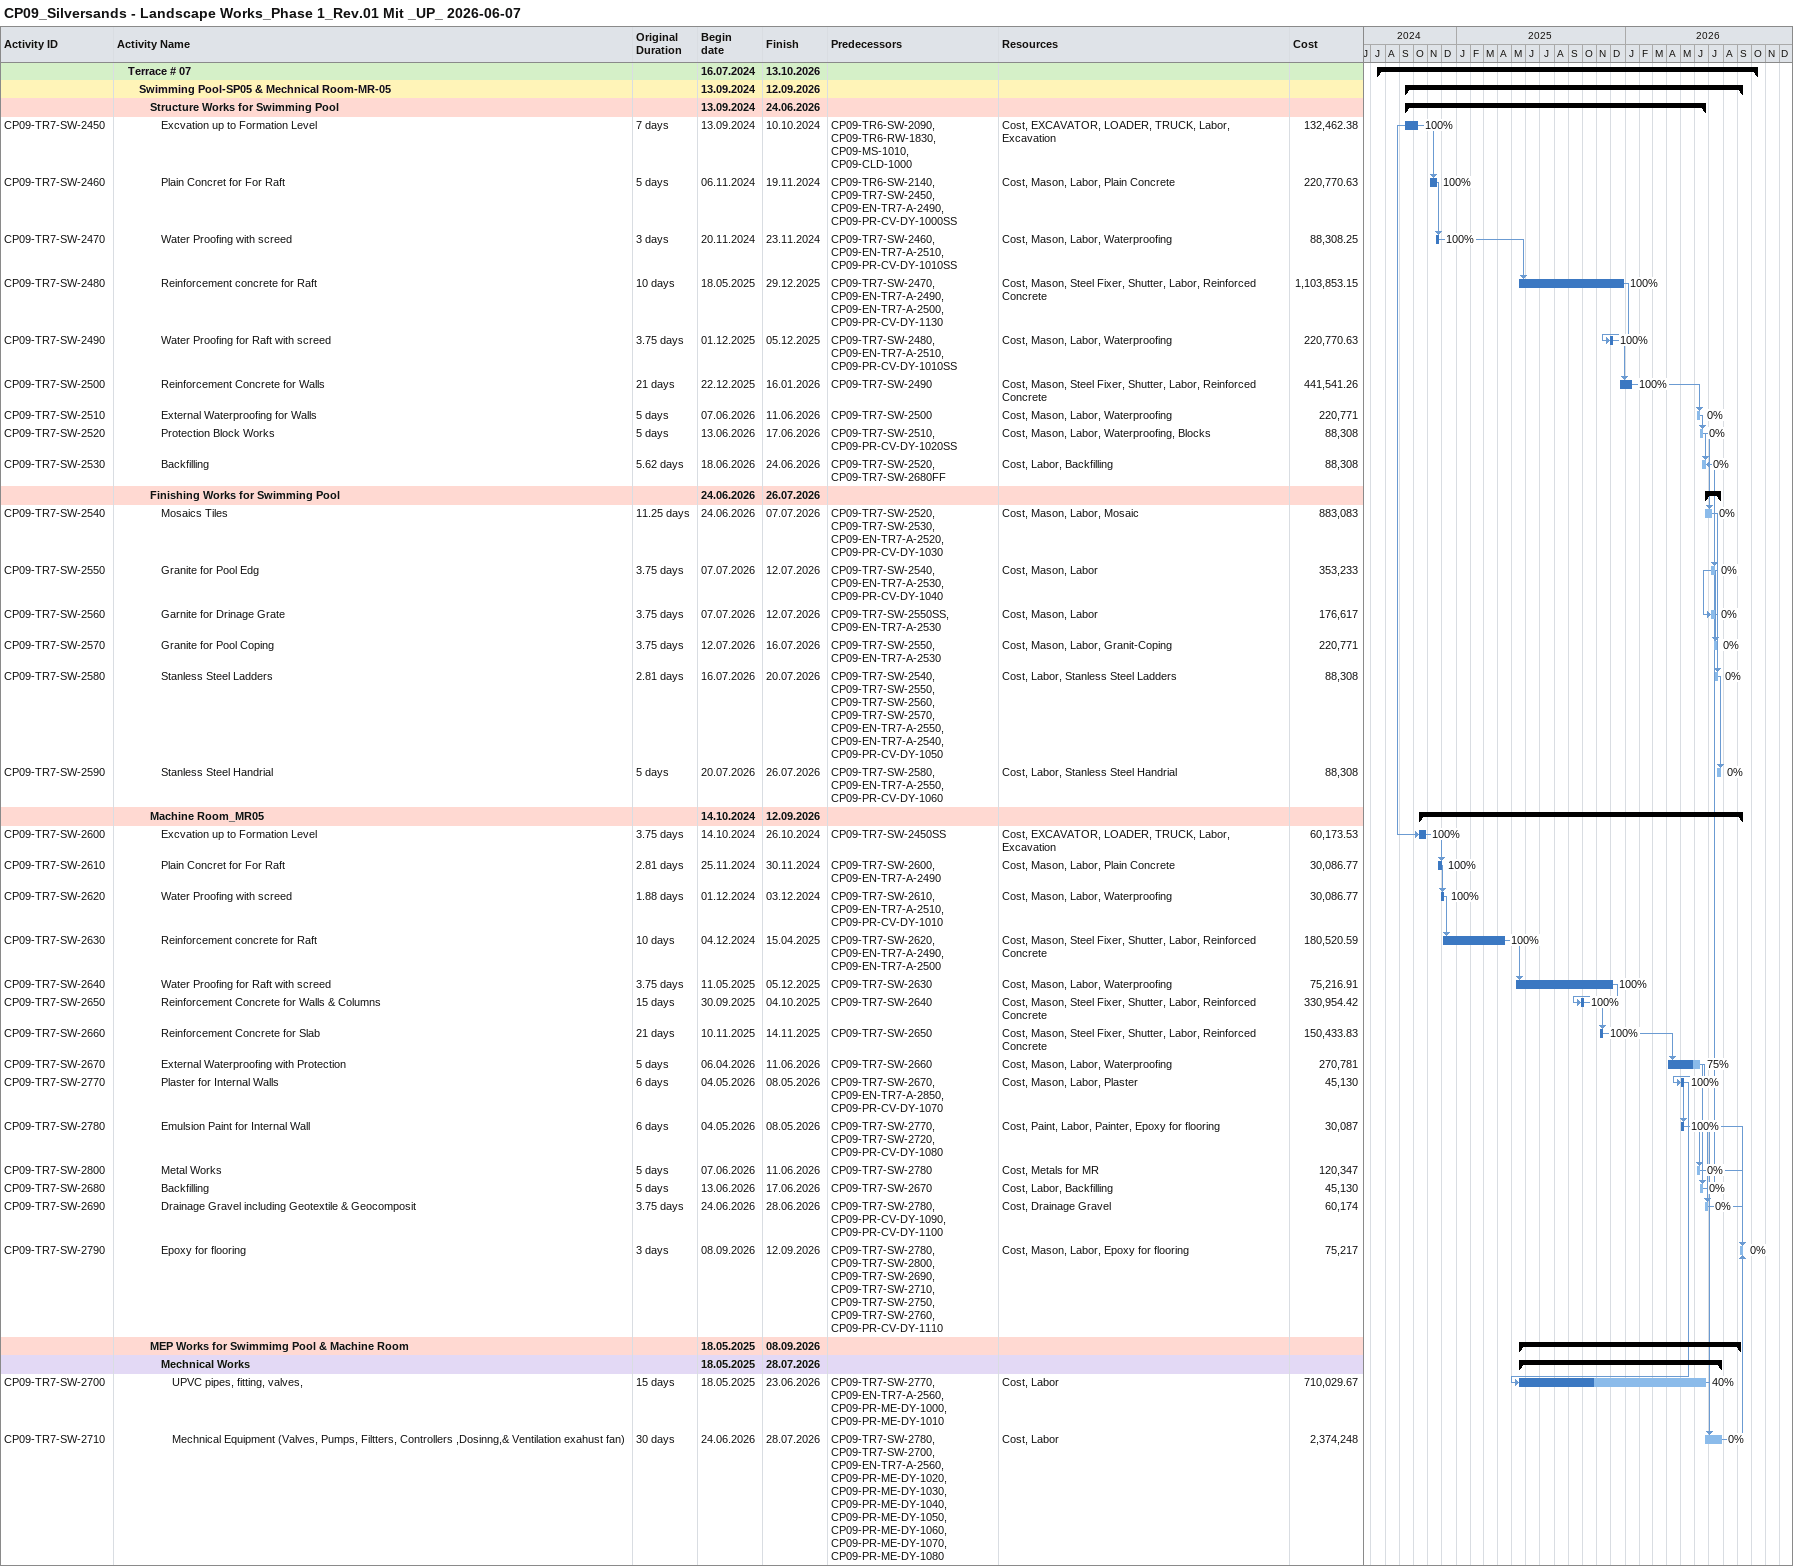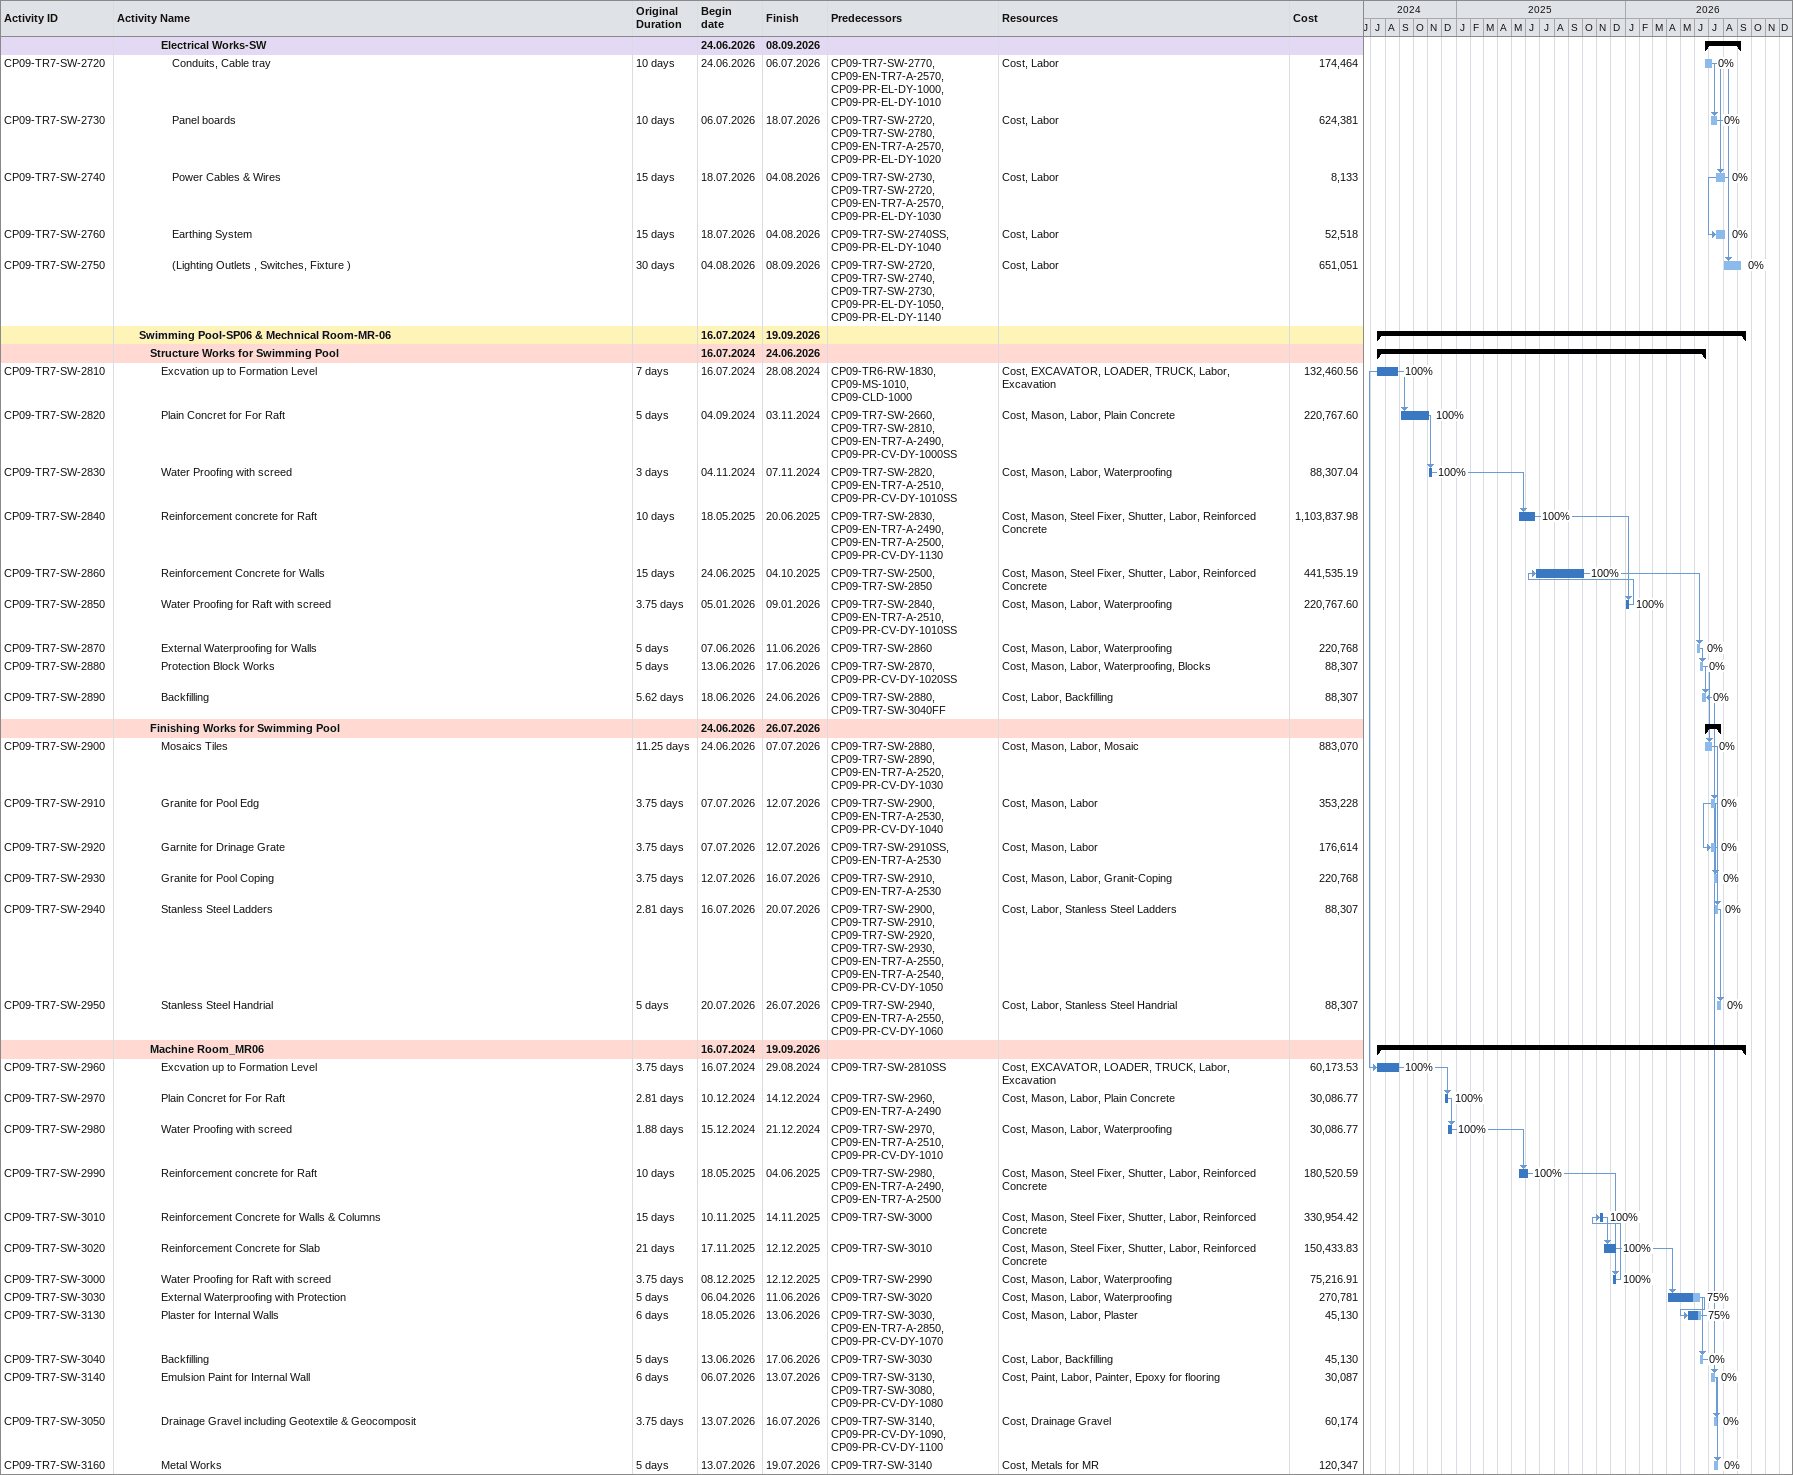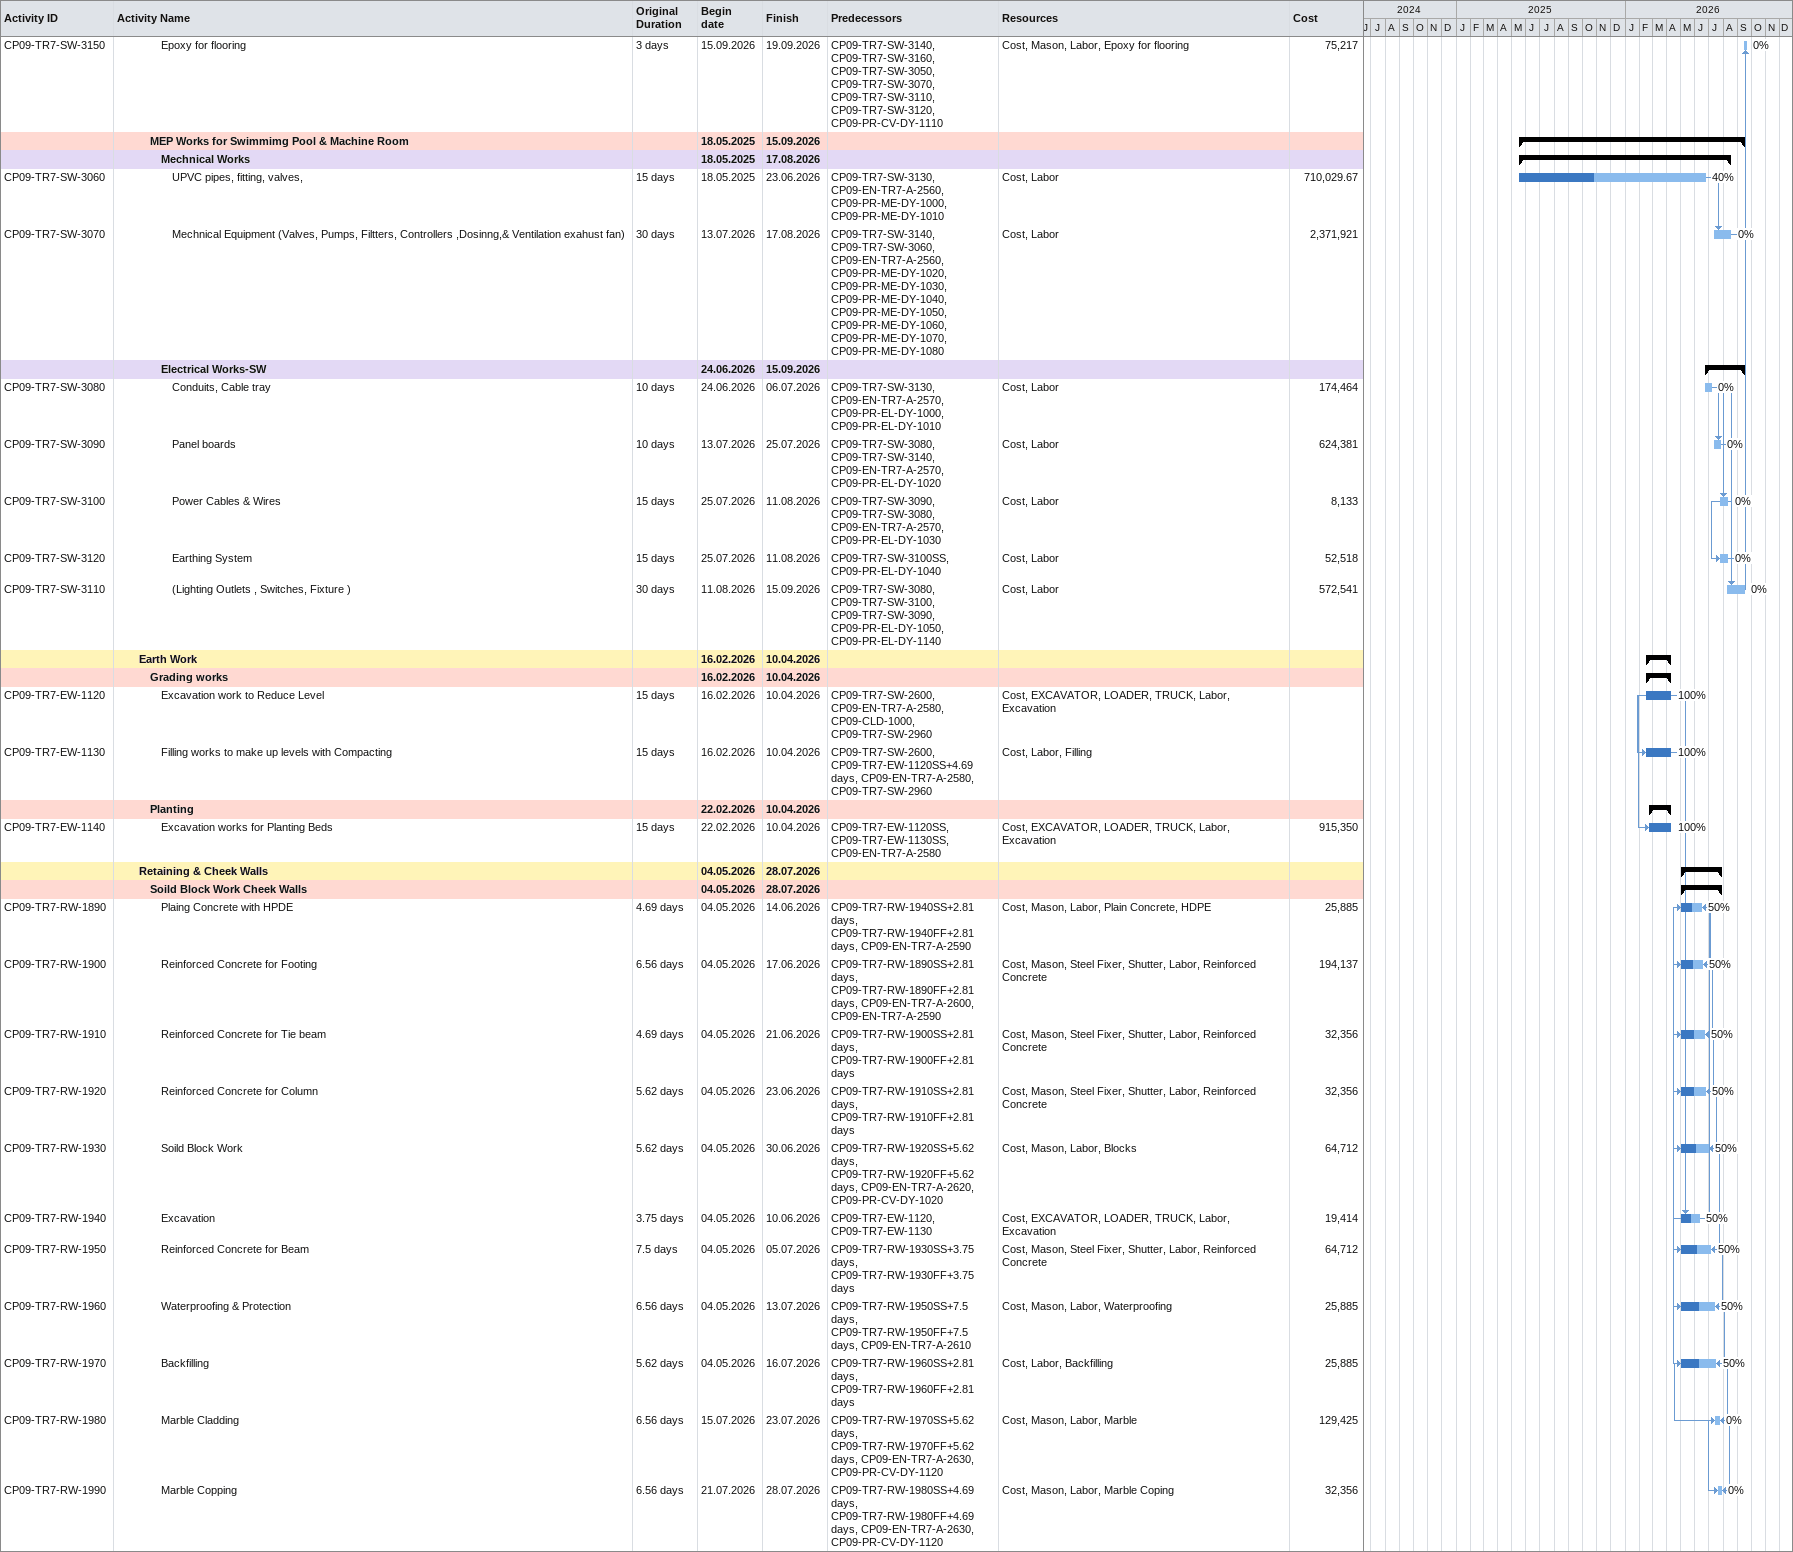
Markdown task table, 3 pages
CP09_Silversands - Landscape Works_Phase 1_Rev.01 Mit _UP_ 2026-06-07

| ID | Level | Task | Original duration | Start | Finish | Predecessors | Resources | % complete | Cost |
|---|---|---|---|---|---|---|---|---|---|
|  | 2 | **Terrace # 07** |  | 2024-07-16 | 2026-10-13 |  |  |  |  |
|  | 3 | **Swimming Pool-SP05 & Mechnical Room-MR-05** |  | 2024-09-13 | 2026-09-12 |  |  |  |  |
|  | 4 | **Structure Works for Swimming Pool** |  | 2024-09-13 | 2026-06-24 |  |  |  |  |
| CP09-TR7-SW-2450 | 5 | Excvation up to Formation Level | 7d | 2024-09-13 | 2024-10-10 | CP09-TR6-SW-2090, CP09-TR6-RW-1830, CP09-MS-1010, CP09-CLD-1000 | Cost, EXCAVATOR, LOADER, TRUCK, Labor, Excavation | 100 | 132462.38 |
| CP09-TR7-SW-2460 | 5 | Plain Concret for For Raft | 5d | 2024-11-06 | 2024-11-19 | CP09-TR6-SW-2140, CP09-TR7-SW-2450, CP09-EN-TR7-A-2490, CP09-PR-CV-DY-1000SS | Cost, Mason, Labor, Plain Concrete | 100 | 220770.63 |
| CP09-TR7-SW-2470 | 5 | Water Proofing with screed | 3d | 2024-11-20 | 2024-11-23 | CP09-TR7-SW-2460, CP09-EN-TR7-A-2510, CP09-PR-CV-DY-1010SS | Cost, Mason, Labor, Waterproofing | 100 | 88308.25 |
| CP09-TR7-SW-2480 | 5 | Reinforcement concrete for Raft | 10d | 2025-05-18 | 2025-12-29 | CP09-TR7-SW-2470, CP09-EN-TR7-A-2490, CP09-EN-TR7-A-2500, CP09-PR-CV-DY-1130 | Cost, Mason, Steel Fixer, Shutter, Labor, Reinforced Concrete | 100 | 1103853.15 |
| CP09-TR7-SW-2490 | 5 | Water Proofing for Raft with screed | 3.75d | 2025-12-01 | 2025-12-05 | CP09-TR7-SW-2480, CP09-EN-TR7-A-2510, CP09-PR-CV-DY-1010SS | Cost, Mason, Labor, Waterproofing | 100 | 220770.63 |
| CP09-TR7-SW-2500 | 5 | Reinforcement Concrete for Walls | 21d | 2025-12-22 | 2026-01-16 | CP09-TR7-SW-2490 | Cost, Mason, Steel Fixer, Shutter, Labor, Reinforced Concrete | 100 | 441541.26 |
| CP09-TR7-SW-2510 | 5 | External Waterproofing for Walls | 5d | 2026-06-07 | 2026-06-11 | CP09-TR7-SW-2500 | Cost, Mason, Labor, Waterproofing | 0 | 220771 |
| CP09-TR7-SW-2520 | 5 | Protection Block Works | 5d | 2026-06-13 | 2026-06-17 | CP09-TR7-SW-2510, CP09-PR-CV-DY-1020SS | Cost, Mason, Labor, Waterproofing, Blocks | 0 | 88308 |
| CP09-TR7-SW-2530 | 5 | Backfilling | 5.62d | 2026-06-18 | 2026-06-24 | CP09-TR7-SW-2520, CP09-TR7-SW-2680FF | Cost, Labor, Backfilling | 0 | 88308 |
|  | 4 | **Finishing Works for Swimming Pool** |  | 2026-06-24 | 2026-07-26 |  |  |  |  |
| CP09-TR7-SW-2540 | 5 | Mosaics Tiles | 11.25d | 2026-06-24 | 2026-07-07 | CP09-TR7-SW-2520, CP09-TR7-SW-2530, CP09-EN-TR7-A-2520, CP09-PR-CV-DY-1030 | Cost, Mason, Labor, Mosaic | 0 | 883083 |
| CP09-TR7-SW-2550 | 5 | Granite for Pool Edg | 3.75d | 2026-07-07 | 2026-07-12 | CP09-TR7-SW-2540, CP09-EN-TR7-A-2530, CP09-PR-CV-DY-1040 | Cost, Mason, Labor | 0 | 353233 |
| CP09-TR7-SW-2560 | 5 | Garnite for Drinage Grate | 3.75d | 2026-07-07 | 2026-07-12 | CP09-TR7-SW-2550SS, CP09-EN-TR7-A-2530 | Cost, Mason, Labor | 0 | 176617 |
| CP09-TR7-SW-2570 | 5 | Granite for Pool Coping | 3.75d | 2026-07-12 | 2026-07-16 | CP09-TR7-SW-2550, CP09-EN-TR7-A-2530 | Cost, Mason, Labor, Granit-Coping | 0 | 220771 |
| CP09-TR7-SW-2580 | 5 | Stanless Steel Ladders | 2.81d | 2026-07-16 | 2026-07-20 | CP09-TR7-SW-2540, CP09-TR7-SW-2550, CP09-TR7-SW-2560, CP09-TR7-SW-2570, CP09-EN-TR7-A-2550, CP09-EN-TR7-A-2540, CP09-PR-CV-DY-1050 | Cost, Labor, Stanless Steel Ladders | 0 | 88308 |
| CP09-TR7-SW-2590 | 5 | Stanless Steel Handrial | 5d | 2026-07-20 | 2026-07-26 | CP09-TR7-SW-2580, CP09-EN-TR7-A-2550, CP09-PR-CV-DY-1060 | Cost, Labor, Stanless Steel Handrial | 0 | 88308 |
|  | 4 | **Machine Room_MR05** |  | 2024-10-14 | 2026-09-12 |  |  |  |  |
| CP09-TR7-SW-2600 | 5 | Excvation up to Formation Level | 3.75d | 2024-10-14 | 2024-10-26 | CP09-TR7-SW-2450SS | Cost, EXCAVATOR, LOADER, TRUCK, Labor, Excavation | 100 | 60173.53 |
| CP09-TR7-SW-2610 | 5 | Plain Concret for For Raft | 2.81d | 2024-11-25 | 2024-11-30 | CP09-TR7-SW-2600, CP09-EN-TR7-A-2490 | Cost, Mason, Labor, Plain Concrete | 100 | 30086.77 |
| CP09-TR7-SW-2620 | 5 | Water Proofing with screed | 1.88d | 2024-12-01 | 2024-12-03 | CP09-TR7-SW-2610, CP09-EN-TR7-A-2510, CP09-PR-CV-DY-1010 | Cost, Mason, Labor, Waterproofing | 100 | 30086.77 |
| CP09-TR7-SW-2630 | 5 | Reinforcement concrete for Raft | 10d | 2024-12-04 | 2025-04-15 | CP09-TR7-SW-2620, CP09-EN-TR7-A-2490, CP09-EN-TR7-A-2500 | Cost, Mason, Steel Fixer, Shutter, Labor, Reinforced Concrete | 100 | 180520.59 |
| CP09-TR7-SW-2640 | 5 | Water Proofing for Raft with screed | 3.75d | 2025-05-11 | 2025-12-05 | CP09-TR7-SW-2630 | Cost, Mason, Labor, Waterproofing | 100 | 75216.91 |
| CP09-TR7-SW-2650 | 5 | Reinforcement Concrete for Walls & Columns | 15d | 2025-09-30 | 2025-10-04 | CP09-TR7-SW-2640 | Cost, Mason, Steel Fixer, Shutter, Labor, Reinforced Concrete | 100 | 330954.42 |
| CP09-TR7-SW-2660 | 5 | Reinforcement Concrete for Slab | 21d | 2025-11-10 | 2025-11-14 | CP09-TR7-SW-2650 | Cost, Mason, Steel Fixer, Shutter, Labor, Reinforced Concrete | 100 | 150433.83 |
| CP09-TR7-SW-2670 | 5 | External Waterproofing with Protection | 5d | 2026-04-06 | 2026-06-11 | CP09-TR7-SW-2660 | Cost, Mason, Labor, Waterproofing | 75 | 270781 |
| CP09-TR7-SW-2770 | 5 | Plaster for Internal Walls | 6d | 2026-05-04 | 2026-05-08 | CP09-TR7-SW-2670, CP09-EN-TR7-A-2850, CP09-PR-CV-DY-1070 | Cost, Mason, Labor, Plaster | 100 | 45130 |
| CP09-TR7-SW-2780 | 5 | Emulsion Paint for Internal Wall | 6d | 2026-05-04 | 2026-05-08 | CP09-TR7-SW-2770, CP09-TR7-SW-2720, CP09-PR-CV-DY-1080 | Cost, Paint, Labor, Painter, Epoxy for flooring | 100 | 30087 |
| CP09-TR7-SW-2800 | 5 | Metal Works | 5d | 2026-06-07 | 2026-06-11 | CP09-TR7-SW-2780 | Cost, Metals for MR | 0 | 120347 |
| CP09-TR7-SW-2680 | 5 | Backfilling | 5d | 2026-06-13 | 2026-06-17 | CP09-TR7-SW-2670 | Cost, Labor, Backfilling | 0 | 45130 |
| CP09-TR7-SW-2690 | 5 | Drainage Gravel including Geotextile & Geocomposit | 3.75d | 2026-06-24 | 2026-06-28 | CP09-TR7-SW-2780, CP09-PR-CV-DY-1090, CP09-PR-CV-DY-1100 | Cost, Drainage Gravel | 0 | 60174 |
| CP09-TR7-SW-2790 | 5 | Epoxy for flooring | 3d | 2026-09-08 | 2026-09-12 | CP09-TR7-SW-2780, CP09-TR7-SW-2800, CP09-TR7-SW-2690, CP09-TR7-SW-2710, CP09-TR7-SW-2750, CP09-TR7-SW-2760, CP09-PR-CV-DY-1110 | Cost, Mason, Labor, Epoxy for flooring | 0 | 75217 |
|  | 4 | **MEP Works for Swimmimg Pool & Machine Room** |  | 2025-05-18 | 2026-09-08 |  |  |  |  |
|  | 5 | **Mechnical Works** |  | 2025-05-18 | 2026-07-28 |  |  |  |  |
| CP09-TR7-SW-2700 | 6 | UPVC pipes, fitting, valves, | 15d | 2025-05-18 | 2026-06-23 | CP09-TR7-SW-2770, CP09-EN-TR7-A-2560, CP09-PR-ME-DY-1000, CP09-PR-ME-DY-1010 | Cost, Labor | 40 | 710029.67 |
| CP09-TR7-SW-2710 | 6 | Mechnical Equipment (Valves, Pumps, Filtters, Controllers ,Dosinng,& Ventilation exahust fan) | 30d | 2026-06-24 | 2026-07-28 | CP09-TR7-SW-2780, CP09-TR7-SW-2700, CP09-EN-TR7-A-2560, CP09-PR-ME-DY-1020, CP09-PR-ME-DY-1030, CP09-PR-ME-DY-1040, CP09-PR-ME-DY-1050, CP09-PR-ME-DY-1060, CP09-PR-ME-DY-1070, CP09-PR-ME-DY-1080 | Cost, Labor | 0 | 2374248 |
|  | 5 | **Electrical Works-SW** |  | 2026-06-24 | 2026-09-08 |  |  |  |  |
| CP09-TR7-SW-2720 | 6 | Conduits, Cable tray | 10d | 2026-06-24 | 2026-07-06 | CP09-TR7-SW-2770, CP09-EN-TR7-A-2570, CP09-PR-EL-DY-1000, CP09-PR-EL-DY-1010 | Cost, Labor | 0 | 174464 |
| CP09-TR7-SW-2730 | 6 | Panel boards | 10d | 2026-07-06 | 2026-07-18 | CP09-TR7-SW-2720, CP09-TR7-SW-2780, CP09-EN-TR7-A-2570, CP09-PR-EL-DY-1020 | Cost, Labor | 0 | 624381 |
| CP09-TR7-SW-2740 | 6 | Power Cables & Wires | 15d | 2026-07-18 | 2026-08-04 | CP09-TR7-SW-2730, CP09-TR7-SW-2720, CP09-EN-TR7-A-2570, CP09-PR-EL-DY-1030 | Cost, Labor | 0 | 8133 |
| CP09-TR7-SW-2760 | 6 | Earthing System | 15d | 2026-07-18 | 2026-08-04 | CP09-TR7-SW-2740SS, CP09-PR-EL-DY-1040 | Cost, Labor | 0 | 52518 |
| CP09-TR7-SW-2750 | 6 | (Lighting Outlets , Switches, Fixture ) | 30d | 2026-08-04 | 2026-09-08 | CP09-TR7-SW-2720, CP09-TR7-SW-2740, CP09-TR7-SW-2730, CP09-PR-EL-DY-1050, CP09-PR-EL-DY-1140 | Cost, Labor | 0 | 651051 |
|  | 3 | **Swimming Pool-SP06 & Mechnical Room-MR-06** |  | 2024-07-16 | 2026-09-19 |  |  |  |  |
|  | 4 | **Structure Works for Swimming Pool** |  | 2024-07-16 | 2026-06-24 |  |  |  |  |
| CP09-TR7-SW-2810 | 5 | Excvation up to Formation Level | 7d | 2024-07-16 | 2024-08-28 | CP09-TR6-RW-1830, CP09-MS-1010, CP09-CLD-1000 | Cost, EXCAVATOR, LOADER, TRUCK, Labor, Excavation | 100 | 132460.56 |
| CP09-TR7-SW-2820 | 5 | Plain Concret for For Raft | 5d | 2024-09-04 | 2024-11-03 | CP09-TR7-SW-2660, CP09-TR7-SW-2810, CP09-EN-TR7-A-2490, CP09-PR-CV-DY-1000SS | Cost, Mason, Labor, Plain Concrete | 100 | 220767.60 |
| CP09-TR7-SW-2830 | 5 | Water Proofing with screed | 3d | 2024-11-04 | 2024-11-07 | CP09-TR7-SW-2820, CP09-EN-TR7-A-2510, CP09-PR-CV-DY-1010SS | Cost, Mason, Labor, Waterproofing | 100 | 88307.04 |
| CP09-TR7-SW-2840 | 5 | Reinforcement concrete for Raft | 10d | 2025-05-18 | 2025-06-20 | CP09-TR7-SW-2830, CP09-EN-TR7-A-2490, CP09-EN-TR7-A-2500, CP09-PR-CV-DY-1130 | Cost, Mason, Steel Fixer, Shutter, Labor, Reinforced Concrete | 100 | 1103837.98 |
| CP09-TR7-SW-2860 | 5 | Reinforcement Concrete for Walls | 15d | 2025-06-24 | 2025-10-04 | CP09-TR7-SW-2500, CP09-TR7-SW-2850 | Cost, Mason, Steel Fixer, Shutter, Labor, Reinforced Concrete | 100 | 441535.19 |
| CP09-TR7-SW-2850 | 5 | Water Proofing for Raft with screed | 3.75d | 2026-01-05 | 2026-01-09 | CP09-TR7-SW-2840, CP09-EN-TR7-A-2510, CP09-PR-CV-DY-1010SS | Cost, Mason, Labor, Waterproofing | 100 | 220767.60 |
| CP09-TR7-SW-2870 | 5 | External Waterproofing for Walls | 5d | 2026-06-07 | 2026-06-11 | CP09-TR7-SW-2860 | Cost, Mason, Labor, Waterproofing | 0 | 220768 |
| CP09-TR7-SW-2880 | 5 | Protection Block Works | 5d | 2026-06-13 | 2026-06-17 | CP09-TR7-SW-2870, CP09-PR-CV-DY-1020SS | Cost, Mason, Labor, Waterproofing, Blocks | 0 | 88307 |
| CP09-TR7-SW-2890 | 5 | Backfilling | 5.62d | 2026-06-18 | 2026-06-24 | CP09-TR7-SW-2880, CP09-TR7-SW-3040FF | Cost, Labor, Backfilling | 0 | 88307 |
|  | 4 | **Finishing Works for Swimming Pool** |  | 2026-06-24 | 2026-07-26 |  |  |  |  |
| CP09-TR7-SW-2900 | 5 | Mosaics Tiles | 11.25d | 2026-06-24 | 2026-07-07 | CP09-TR7-SW-2880, CP09-TR7-SW-2890, CP09-EN-TR7-A-2520, CP09-PR-CV-DY-1030 | Cost, Mason, Labor, Mosaic | 0 | 883070 |
| CP09-TR7-SW-2910 | 5 | Granite for Pool Edg | 3.75d | 2026-07-07 | 2026-07-12 | CP09-TR7-SW-2900, CP09-EN-TR7-A-2530, CP09-PR-CV-DY-1040 | Cost, Mason, Labor | 0 | 353228 |
| CP09-TR7-SW-2920 | 5 | Garnite for Drinage Grate | 3.75d | 2026-07-07 | 2026-07-12 | CP09-TR7-SW-2910SS, CP09-EN-TR7-A-2530 | Cost, Mason, Labor | 0 | 176614 |
| CP09-TR7-SW-2930 | 5 | Granite for Pool Coping | 3.75d | 2026-07-12 | 2026-07-16 | CP09-TR7-SW-2910, CP09-EN-TR7-A-2530 | Cost, Mason, Labor, Granit-Coping | 0 | 220768 |
| CP09-TR7-SW-2940 | 5 | Stanless Steel Ladders | 2.81d | 2026-07-16 | 2026-07-20 | CP09-TR7-SW-2900, CP09-TR7-SW-2910, CP09-TR7-SW-2920, CP09-TR7-SW-2930, CP09-EN-TR7-A-2550, CP09-EN-TR7-A-2540, CP09-PR-CV-DY-1050 | Cost, Labor, Stanless Steel Ladders | 0 | 88307 |
| CP09-TR7-SW-2950 | 5 | Stanless Steel Handrial | 5d | 2026-07-20 | 2026-07-26 | CP09-TR7-SW-2940, CP09-EN-TR7-A-2550, CP09-PR-CV-DY-1060 | Cost, Labor, Stanless Steel Handrial | 0 | 88307 |
|  | 4 | **Machine Room_MR06** |  | 2024-07-16 | 2026-09-19 |  |  |  |  |
| CP09-TR7-SW-2960 | 5 | Excvation up to Formation Level | 3.75d | 2024-07-16 | 2024-08-29 | CP09-TR7-SW-2810SS | Cost, EXCAVATOR, LOADER, TRUCK, Labor, Excavation | 100 | 60173.53 |
| CP09-TR7-SW-2970 | 5 | Plain Concret for For Raft | 2.81d | 2024-12-10 | 2024-12-14 | CP09-TR7-SW-2960, CP09-EN-TR7-A-2490 | Cost, Mason, Labor, Plain Concrete | 100 | 30086.77 |
| CP09-TR7-SW-2980 | 5 | Water Proofing with screed | 1.88d | 2024-12-15 | 2024-12-21 | CP09-TR7-SW-2970, CP09-EN-TR7-A-2510, CP09-PR-CV-DY-1010 | Cost, Mason, Labor, Waterproofing | 100 | 30086.77 |
| CP09-TR7-SW-2990 | 5 | Reinforcement concrete for Raft | 10d | 2025-05-18 | 2025-06-04 | CP09-TR7-SW-2980, CP09-EN-TR7-A-2490, CP09-EN-TR7-A-2500 | Cost, Mason, Steel Fixer, Shutter, Labor, Reinforced Concrete | 100 | 180520.59 |
| CP09-TR7-SW-3010 | 5 | Reinforcement Concrete for Walls & Columns | 15d | 2025-11-10 | 2025-11-14 | CP09-TR7-SW-3000 | Cost, Mason, Steel Fixer, Shutter, Labor, Reinforced Concrete | 100 | 330954.42 |
| CP09-TR7-SW-3020 | 5 | Reinforcement Concrete for Slab | 21d | 2025-11-17 | 2025-12-12 | CP09-TR7-SW-3010 | Cost, Mason, Steel Fixer, Shutter, Labor, Reinforced Concrete | 100 | 150433.83 |
| CP09-TR7-SW-3000 | 5 | Water Proofing for Raft with screed | 3.75d | 2025-12-08 | 2025-12-12 | CP09-TR7-SW-2990 | Cost, Mason, Labor, Waterproofing | 100 | 75216.91 |
| CP09-TR7-SW-3030 | 5 | External Waterproofing with Protection | 5d | 2026-04-06 | 2026-06-11 | CP09-TR7-SW-3020 | Cost, Mason, Labor, Waterproofing | 75 | 270781 |
| CP09-TR7-SW-3130 | 5 | Plaster for Internal Walls | 6d | 2026-05-18 | 2026-06-13 | CP09-TR7-SW-3030, CP09-EN-TR7-A-2850, CP09-PR-CV-DY-1070 | Cost, Mason, Labor, Plaster | 75 | 45130 |
| CP09-TR7-SW-3040 | 5 | Backfilling | 5d | 2026-06-13 | 2026-06-17 | CP09-TR7-SW-3030 | Cost, Labor, Backfilling | 0 | 45130 |
| CP09-TR7-SW-3140 | 5 | Emulsion Paint for Internal Wall | 6d | 2026-07-06 | 2026-07-13 | CP09-TR7-SW-3130, CP09-TR7-SW-3080, CP09-PR-CV-DY-1080 | Cost, Paint, Labor, Painter, Epoxy for flooring | 0 | 30087 |
| CP09-TR7-SW-3050 | 5 | Drainage Gravel including Geotextile & Geocomposit | 3.75d | 2026-07-13 | 2026-07-16 | CP09-TR7-SW-3140, CP09-PR-CV-DY-1090, CP09-PR-CV-DY-1100 | Cost, Drainage Gravel | 0 | 60174 |
| CP09-TR7-SW-3160 | 5 | Metal Works | 5d | 2026-07-13 | 2026-07-19 | CP09-TR7-SW-3140 | Cost, Metals for MR | 0 | 120347 |
| CP09-TR7-SW-3150 | 5 | Epoxy for flooring | 3d | 2026-09-15 | 2026-09-19 | CP09-TR7-SW-3140, CP09-TR7-SW-3160, CP09-TR7-SW-3050, CP09-TR7-SW-3070, CP09-TR7-SW-3110, CP09-TR7-SW-3120, CP09-PR-CV-DY-1110 | Cost, Mason, Labor, Epoxy for flooring | 0 | 75217 |
|  | 4 | **MEP Works for Swimmimg Pool & Machine Room** |  | 2025-05-18 | 2026-09-15 |  |  |  |  |
|  | 5 | **Mechnical Works** |  | 2025-05-18 | 2026-08-17 |  |  |  |  |
| CP09-TR7-SW-3060 | 6 | UPVC pipes, fitting, valves, | 15d | 2025-05-18 | 2026-06-23 | CP09-TR7-SW-3130, CP09-EN-TR7-A-2560, CP09-PR-ME-DY-1000, CP09-PR-ME-DY-1010 | Cost, Labor | 40 | 710029.67 |
| CP09-TR7-SW-3070 | 6 | Mechnical Equipment (Valves, Pumps, Filtters, Controllers ,Dosinng,& Ventilation exahust fan) | 30d | 2026-07-13 | 2026-08-17 | CP09-TR7-SW-3140, CP09-TR7-SW-3060, CP09-EN-TR7-A-2560, CP09-PR-ME-DY-1020, CP09-PR-ME-DY-1030, CP09-PR-ME-DY-1040, CP09-PR-ME-DY-1050, CP09-PR-ME-DY-1060, CP09-PR-ME-DY-1070, CP09-PR-ME-DY-1080 | Cost, Labor | 0 | 2371921 |
|  | 5 | **Electrical Works-SW** |  | 2026-06-24 | 2026-09-15 |  |  |  |  |
| CP09-TR7-SW-3080 | 6 | Conduits, Cable tray | 10d | 2026-06-24 | 2026-07-06 | CP09-TR7-SW-3130, CP09-EN-TR7-A-2570, CP09-PR-EL-DY-1000, CP09-PR-EL-DY-1010 | Cost, Labor | 0 | 174464 |
| CP09-TR7-SW-3090 | 6 | Panel boards | 10d | 2026-07-13 | 2026-07-25 | CP09-TR7-SW-3080, CP09-TR7-SW-3140, CP09-EN-TR7-A-2570, CP09-PR-EL-DY-1020 | Cost, Labor | 0 | 624381 |
| CP09-TR7-SW-3100 | 6 | Power Cables & Wires | 15d | 2026-07-25 | 2026-08-11 | CP09-TR7-SW-3090, CP09-TR7-SW-3080, CP09-EN-TR7-A-2570, CP09-PR-EL-DY-1030 | Cost, Labor | 0 | 8133 |
| CP09-TR7-SW-3120 | 6 | Earthing System | 15d | 2026-07-25 | 2026-08-11 | CP09-TR7-SW-3100SS, CP09-PR-EL-DY-1040 | Cost, Labor | 0 | 52518 |
| CP09-TR7-SW-3110 | 6 | (Lighting Outlets , Switches, Fixture ) | 30d | 2026-08-11 | 2026-09-15 | CP09-TR7-SW-3080, CP09-TR7-SW-3100, CP09-TR7-SW-3090, CP09-PR-EL-DY-1050, CP09-PR-EL-DY-1140 | Cost, Labor | 0 | 572541 |
|  | 3 | **Earth Work** |  | 2026-02-16 | 2026-04-10 |  |  |  |  |
|  | 4 | **Grading works** |  | 2026-02-16 | 2026-04-10 |  |  |  |  |
| CP09-TR7-EW-1120 | 5 | Excavation work to Reduce Level | 15d | 2026-02-16 | 2026-04-10 | CP09-TR7-SW-2600, CP09-EN-TR7-A-2580, CP09-CLD-1000, CP09-TR7-SW-2960 | Cost, EXCAVATOR, LOADER, TRUCK, Labor, Excavation | 100 |  |
| CP09-TR7-EW-1130 | 5 | Filling works to make up levels with Compacting | 15d | 2026-02-16 | 2026-04-10 | CP09-TR7-SW-2600, CP09-TR7-EW-1120SS+4.69d, CP09-EN-TR7-A-2580, CP09-TR7-SW-2960 | Cost, Labor, Filling | 100 |  |
|  | 4 | **Planting** |  | 2026-02-22 | 2026-04-10 |  |  |  |  |
| CP09-TR7-EW-1140 | 5 | Excavation works for Planting Beds | 15d | 2026-02-22 | 2026-04-10 | CP09-TR7-EW-1120SS, CP09-TR7-EW-1130SS, CP09-EN-TR7-A-2580 | Cost, EXCAVATOR, LOADER, TRUCK, Labor, Excavation | 100 | 915350 |
|  | 3 | **Retaining & Cheek Walls** |  | 2026-05-04 | 2026-07-28 |  |  |  |  |
|  | 4 | **Soild Block Work Cheek Walls** |  | 2026-05-04 | 2026-07-28 |  |  |  |  |
| CP09-TR7-RW-1890 | 5 | Plaing Concrete with HPDE | 4.69d | 2026-05-04 | 2026-06-14 | CP09-TR7-RW-1940SS+2.81d, CP09-TR7-RW-1940FF+2.81d, CP09-EN-TR7-A-2590 | Cost, Mason, Labor, Plain Concrete, HDPE | 50 | 25885 |
| CP09-TR7-RW-1900 | 5 | Reinforced Concrete for Footing | 6.56d | 2026-05-04 | 2026-06-17 | CP09-TR7-RW-1890SS+2.81d, CP09-TR7-RW-1890FF+2.81d, CP09-EN-TR7-A-2600, CP09-EN-TR7-A-2590 | Cost, Mason, Steel Fixer, Shutter, Labor, Reinforced Concrete | 50 | 194137 |
| CP09-TR7-RW-1910 | 5 | Reinforced Concrete for Tie beam | 4.69d | 2026-05-04 | 2026-06-21 | CP09-TR7-RW-1900SS+2.81d, CP09-TR7-RW-1900FF+2.81d | Cost, Mason, Steel Fixer, Shutter, Labor, Reinforced Concrete | 50 | 32356 |
| CP09-TR7-RW-1920 | 5 | Reinforced Concrete for Column | 5.62d | 2026-05-04 | 2026-06-23 | CP09-TR7-RW-1910SS+2.81d, CP09-TR7-RW-1910FF+2.81d | Cost, Mason, Steel Fixer, Shutter, Labor, Reinforced Concrete | 50 | 32356 |
| CP09-TR7-RW-1930 | 5 | Soild Block Work | 5.62d | 2026-05-04 | 2026-06-30 | CP09-TR7-RW-1920SS+5.62d, CP09-TR7-RW-1920FF+5.62d, CP09-EN-TR7-A-2620, CP09-PR-CV-DY-1020 | Cost, Mason, Labor, Blocks | 50 | 64712 |
| CP09-TR7-RW-1940 | 5 | Excavation | 3.75d | 2026-05-04 | 2026-06-10 | CP09-TR7-EW-1120, CP09-TR7-EW-1130 | Cost, EXCAVATOR, LOADER, TRUCK, Labor, Excavation | 50 | 19414 |
| CP09-TR7-RW-1950 | 5 | Reinforced Concrete for Beam | 7.5d | 2026-05-04 | 2026-07-05 | CP09-TR7-RW-1930SS+3.75d, CP09-TR7-RW-1930FF+3.75d | Cost, Mason, Steel Fixer, Shutter, Labor, Reinforced Concrete | 50 | 64712 |
| CP09-TR7-RW-1960 | 5 | Waterproofing & Protection | 6.56d | 2026-05-04 | 2026-07-13 | CP09-TR7-RW-1950SS+7.5d, CP09-TR7-RW-1950FF+7.5d, CP09-EN-TR7-A-2610 | Cost, Mason, Labor, Waterproofing | 50 | 25885 |
| CP09-TR7-RW-1970 | 5 | Backfilling | 5.62d | 2026-05-04 | 2026-07-16 | CP09-TR7-RW-1960SS+2.81d, CP09-TR7-RW-1960FF+2.81d | Cost, Labor, Backfilling | 50 | 25885 |
| CP09-TR7-RW-1980 | 5 | Marble Cladding | 6.56d | 2026-07-15 | 2026-07-23 | CP09-TR7-RW-1970SS+5.62d, CP09-TR7-RW-1970FF+5.62d, CP09-EN-TR7-A-2630, CP09-PR-CV-DY-1120 | Cost, Mason, Labor, Marble | 0 | 129425 |
| CP09-TR7-RW-1990 | 5 | Marble Copping | 6.56d | 2026-07-21 | 2026-07-28 | CP09-TR7-RW-1980SS+4.69d, CP09-TR7-RW-1980FF+4.69d, CP09-EN-TR7-A-2630, CP09-PR-CV-DY-1120 | Cost, Mason, Labor, Marble Coping | 0 | 32356 |
